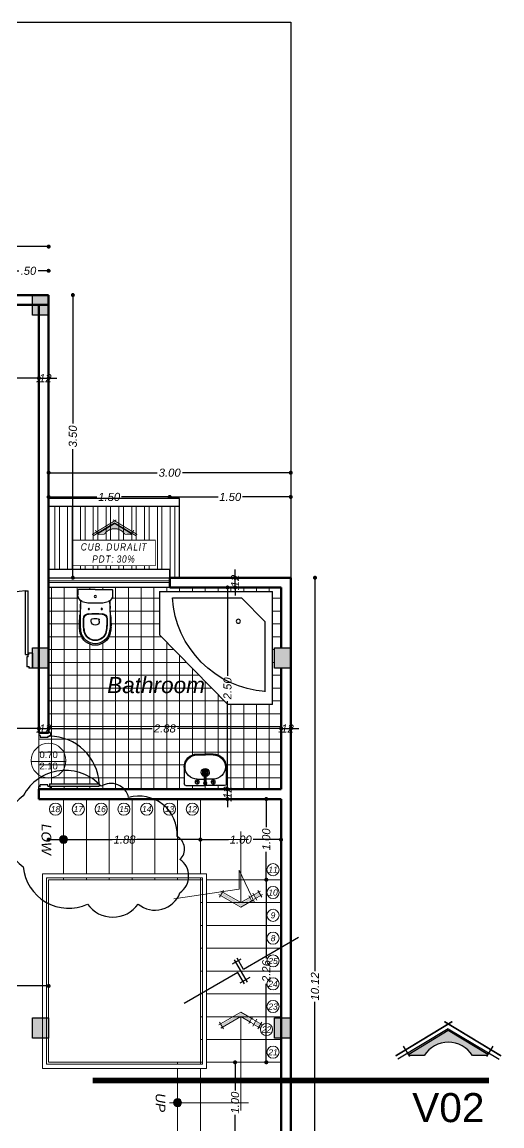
# Model space of a CAD drawing. Header units: metres. Extents: x 539 to 782, y 164 to 633.
# Drawn here: x 689.53 to 695.48, y 229.67 to 243.34 of the extents above; entities that cross this region are included whole.
import ezdxf
from ezdxf.enums import TextEntityAlignment as Align

# ---------------------------------------------------------------- set-up
doc = ezdxf.new("R2010")
doc.units = ezdxf.units.M
doc.header["$PDMODE"] = 35
doc.linetypes.add('ACAD_ISO05W100', pattern=[33, 24, -3, 0, -3, 0, -3])
for name, color, linetype, lineweight in [('01', 1, 'Continuous', 9), ('02', 2, 'Continuous', 20), ('03', 3, 'Continuous', 30), ('Baranda', 54, 'Continuous', 15), ('cota', 1, 'Continuous', 15), ('CUBIERTA', 214, 'Continuous', 20), ('gradas', 74, 'Continuous', 15), ('MURO', 4, 'Continuous', 60), ('Textura de Pisos', 252, 'Continuous', 13), ('ventanas', 2, 'Continuous', 25), ('vidrio', 131, 'Continuous', 15)]:
    doc.layers.add(name, color=color, linetype=linetype, lineweight=lineweight)
for name, color, linetype in [('AREAS', 2, 'Continuous'), ('Artefactos', 30, 'Continuous'), ('COLUMNAS', 6, 'Continuous'), ('lincorte', 116, 'Continuous'), ('PUERTAS', 16, 'Continuous'), ('TEXTO', 134, 'Continuous')]:
    doc.layers.add(name, color=color, linetype=linetype)
doc.styles.add('ARIAL', font='ariali.ttf')
doc.styles.add('ARIAL_REGULAR', font='arial.ttf')
doc.styles.add('STYLE1', font='ariali.ttf')
doc.styles.add('texto', font='arial.ttf')
doc.dimstyles.new('C_50', dxfattribs={"dimscale": 0.5, "dimtxt": 0.2, "dimasz": 0.1, "dimexe": 0.1, "dimexo": 0.1, "dimgap": 0.05, "dimtad": 0, "dimzin": 4, "dimdsep": 46, "dimtxsty": 'ARIAL', "dimblk": 'DOT', "dimcen": 0.09, "dimse1": 1, "dimse2": 1, "dimclrd": 1, "dimclre": 1, "dimclrt": 2, "dimadec": 0, "dimazin": 0, "dimtfac": 1, "dimtix": 1, "dimtmove": 2, "dimatfit": 3, "dimfxl": 1, "dimtolj": 1, "dimtzin": 0, "dimarcsym": 0})

# ---------------------------------------------------------------- blocks, each defined once
blk = doc.blocks.new('Hidromasaje Triangular')
for p, q in [((701.479, 359.576), (701.479, 359.022)), ((701.479, 359.576), (702.879, 359.576)), ((701.638, 359.485), (702.501, 359.485)), ((702.501, 359.485), (702.798, 359.191)), ((702.879, 358.176), (702.879, 359.576)), ((702.798, 358.335), (702.798, 359.191)), ((701.479, 359.022), (702.34, 358.176)), ((702.879, 358.176), (702.34, 358.176))]:
    blk.add_line(p, q)
blk.add_circle((702.51, 359.151), 0.0255)
blk.add_arc((702.879, 359.576), 1.244, 184.1962, 266.285)
blk = doc.blocks.new('INO')
for p, q in [((-0.05, 0.391), (-0.05, 0.376)), ((0.05, 0.391), (0.05, 0.376)), ((-0.215, 0.006), (-0.215, 0.067)), ((-0.215, 0.003), (-0.215, 0.064)), ((0, 0), (-0.209, 0)), ((0, 0), (0.209, 0)), ((0.215, 0.006), (0.215, 0.067)), ((0.215, 0.003), (0.215, 0.064))]:
    blk.add_line(p, q)
for centre, radius in [((-0.08, 0.24), 0.008), ((0.08, 0.24), 0.008), ((0, 0.086), 0.0135)]:
    blk.add_circle(centre, radius)
for centre, radius, start, end in [((0, 0.499), 0.19, 90, 168.1162), ((0, 0.499), 0.19, 11.8838, 90), ((0, 0.492), 0.178, 90, 167.7106), ((0, 0.492), 0.14, 90, 167.7106), ((0, 0.492), 0.135, 90, 167.7106), ((0, 0.492), 0.178, 12.2894, 90), ((0, 0.492), 0.14, 12.2894, 90), ((0, 0.492), 0.135, 12.2894, 90), ((1.005, 0.427), 1.2, 177.9759, 185.3183), ((0.205, 0.455), 0.4, 168.1162, 177.9759), ((1.115, 0.398), 1.3, 177.8769, 180.8943), ((0.266, 0.434), 0.45, 167.7106, 178.4657), ((1.115, 0.398), 1.262, 177.8769, 180.8943), ((0.266, 0.434), 0.412, 167.7106, 178.4657), ((1.115, 0.398), 1.257, 177.8769, 180.8943), ((0.266, 0.434), 0.407, 167.7106, 178.4657), ((0, 0.391), 0.05, 360, 180), ((-0.266, 0.434), 0.407, 1.5343, 12.2894), ((-0.266, 0.434), 0.412, 1.5343, 12.2894), ((-1.115, 0.398), 1.257, 359.1057, 2.1231), ((-1.115, 0.398), 1.262, 359.1057, 2.1231), ((-0.266, 0.434), 0.45, 1.5343, 12.2894), ((-1.115, 0.398), 1.3, 359.1057, 2.1231), ((-0.205, 0.455), 0.4, 2.0241, 11.8838), ((-1.005, 0.427), 1.2, 354.6817, 2.0241), ((-4.675, -0.051), 4.5, 3.6445, 4.6693), ((5.314, 0.475), 5.5, 181.0116, 182.6085), ((5.314, 0.475), 5.462, 181.0116, 181.1837), ((-0.082, 0.363), 0.065, 181.1837, 266.7423), ((5.314, 0.475), 5.457, 181.0116, 181.1837), ((-0.082, 0.363), 0.06, 181.1837, 266.7423), ((0, 1.796), 1.495, 266.7423, 273.2577), ((0, 1.796), 1.5, 266.7423, 273.2577), ((-0.035, 0.376), 0.015, 180, 262.9459), ((0, 0.659), 0.3, 262.9459, 277.0541), ((0.035, 0.376), 0.015, 277.0541, 0), ((0.082, 0.363), 0.06, 273.2577, 358.8163), ((0.082, 0.363), 0.065, 273.2577, 358.8163), ((-5.314, 0.475), 5.457, 358.8163, 358.9884), ((-5.314, 0.475), 5.462, 358.8163, 358.9884), ((-5.314, 0.475), 5.5, 357.3915, 358.9884), ((4.675, -0.051), 4.5, 175.3307, 176.3555), ((-0.125, 0.067), 0.09, 114.0152, 180), ((14.791, 1.093), 15, 183.2761, 183.6431), ((14.807, 0.849), 15, 182.3853, 182.7047), ((-0.08, -0.033), 0.2, 93.5384, 114.0151), ((0, -1.331), 1.5, 90, 93.5384), ((0, -1.331), 1.5, 86.4616, 90), ((0.08, -0.033), 0.2, 65.9849, 86.4616), ((0.125, 0.067), 0.09, 360, 65.9848), ((-14.807, 0.849), 15, 357.2953, 357.6147), ((-14.791, 1.093), 15, 356.3569, 356.7239), ((-0.209, 0.006), 0.006, 180, 270), ((0.209, 0.006), 0.006, 270, 0)]:
    blk.add_arc(centre, radius, start, end)
blk = doc.blocks.new('LAVAMANO SIMPLE')
for p, q in [((-0.021, 0.346), (-0.17, 0.198)), ((0.198, 0.339), (0.273, 0.265)), ((0.205, 0.346), (0.28, 0.272)), ((0.346, 0.205), (0.272, 0.28)), ((-0.17, 0.17), (0, 0)), ((0.339, 0.198), (0.265, 0.273)), ((-0.039, 0.102), (-0.06, 0.123)), ((-0.018, 0.123), (-0.06, 0.081)), ((-0.018, 0.123), (-0.06, 0.081)), ((-0.039, 0.102), (-0.06, 0.123)), ((-0.039, 0.102), (-0.018, 0.081)), ((-0.039, 0.102), (-0.018, 0.081)), ((-0.014, 0.127), (0.049, 0.064)), ((0.011, 0.019), (-0.001, 0.019)), ((0.17, -0.17), (0, 0)), ((0.013, 0.025), (0.005, 0.034)), ((0.013, 0.013), (0.005, 0.005)), ((0.013, 0.025), (0.011, 0.019)), ((0.011, 0.019), (0.013, 0.013)), ((0.019, 0.028), (0.013, 0.025)), ((0.013, 0.013), (0.019, 0.011)), ((0.019, 0.04), (0.019, 0.028)), ((0.025, 0.025), (0.019, 0.028)), ((0.019, 0.011), (0.025, 0.013)), ((0.019, 0.011), (0.019, -0.001)), ((0.024, 0.038), (0.066, 0.081)), ((0.025, 0.025), (0.073, 0.073)), ((0.028, 0.019), (0.025, 0.025)), ((0.025, 0.013), (0.028, 0.019)), ((0.025, 0.013), (0.034, 0.005)), ((0.04, 0.019), (0.028, 0.019)), ((0.038, 0.024), (0.081, 0.066)), ((0.127, -0.014), (0.064, 0.049)), ((0.073, 0.073), (0.073, 0.083)), ((0.073, 0.073), (0.083, 0.073)), ((0.123, -0.018), (0.081, -0.06)), ((0.102, -0.039), (0.081, -0.018)), ((0.102, -0.039), (0.123, -0.06)), ((0.346, -0.021), (0.198, -0.17))]:
    blk.add_line(p, q)
blk.add_lwpolyline([(0.019, -0.001), (0.005, 0.005), (-0.001, 0.019), (0.005, 0.034), (0.019, 0.04), (0.034, 0.034), (0.04, 0.019), (0.034, 0.005)], close=True)
for centre, radius in [((0.114, 0.114), 0.035), ((0.095, 0.132), 0.005), ((0.114, 0.14), 0.005), ((0.132, 0.132), 0.005), ((-0.039, 0.102), 0.025), ((-0.039, 0.102), 0.025), ((0.019, 0.019), 0.00277), ((0.088, 0.114), 0.005), ((0.095, 0.095), 0.005), ((0.105, 0.114), 0.005), ((0.114, 0.123), 0.005), ((0.114, 0.105), 0.005), ((0.114, 0.088), 0.005), ((0.123, 0.114), 0.005), ((0.132, 0.095), 0.005), ((0.14, 0.114), 0.005), ((0.102, -0.039), 0.025)]:
    blk.add_circle(centre, radius)
for centre, radius, start, end in [((0.092, 0.233), 0.15, 45, 225), ((0.092, 0.233), 0.16, 45, 135), ((-0.156, 0.184), 0.02, 135, 225), ((0.114, 0.114), 0.05, 232.6168, 217.3832), ((0.233, 0.092), 0.15, 225, 45), ((0.233, 0.092), 0.16, 315, 45), ((0.073, 0.073), 0.01, 314.9997, 135.0006), ((0.184, -0.156), 0.02, 225, 315)]:
    blk.add_arc(centre, radius, start, end)
blk = doc.blocks.new('p 4')
for p, q in [((-0.078, 0.852), (-0.048, 0.852)), ((-0.078, 0.149), (-0.078, 0.852)), ((-0.048, 0.149), (-0.048, 0.852)), ((-0.8, 0.164), (-0.761, 0.164)), ((-0.8, 0.164), (-0.8, 0)), ((-0.765, 0.152), (-0.761, 0.152)), ((-0.765, 0.149), (-0.765, 0.152)), ((-0.765, 0.149), (-0.752, 0.149)), ((-0.761, 0.152), (-0.761, 0.164)), ((-0.752, 0.125), (-0.752, 0.149)), ((-0.752, 0.125), (-0.736, 0.125)), ((-0.736, 0.125), (-0.736, 0.016)), ((-0.078, 0.149), (-0.048, 0.149)), ((-0.048, 0.125), (-0.064, 0.125)), ((-0.064, 0.125), (-0.064, 0.016)), ((-0.035, 0.149), (-0.048, 0.149)), ((-0.048, 0.125), (-0.048, 0.149)), ((-0.039, 0.152), (-0.039, 0.164)), ((0, 0.164), (-0.039, 0.164)), ((-0.035, 0.152), (-0.039, 0.152)), ((-0.035, 0.149), (-0.035, 0.152)), ((0, 0.164), (0, 0)), ((-0.765, 0.016), (-0.765, 0.012)), ((-0.765, 0.016), (-0.736, 0.016)), ((-0.765, 0.012), (-0.761, 0.012)), ((-0.761, 0.012), (-0.761, 0)), ((-0.035, 0.016), (-0.064, 0.016)), ((-0.039, 0.012), (-0.039, 0)), ((-0.035, 0.012), (-0.039, 0.012)), ((0, 0), (-0.039, 0)), ((-0.035, 0.016), (-0.035, 0.012)), ((-0.8, 0), (-0.761, 0))]:
    blk.add_line(p, q)
blk.add_arc((-0.047, 0.148), 0.705, 92.5192, 179.9609)
blk = doc.blocks.new('_Dot')
at = {"color": 0, "linetype": 'ByBlock', "lineweight": -2}
blk.add_line((-0.5, 0), (-1, 0), dxfattribs=at)
at = {"color": 0, "linetype": 'ByBlock', "const_width": 0.5}
blk.add_lwpolyline([(-0.25, 0, 1), (0.25, 0, 1)], format="xyb", close=True, dxfattribs=at)
blk = doc.blocks.new('*D267')
at = {"layer": 'cota', "color": 1, "lineweight": -2, "transparency": 16777216}
for p, q in [((685.411, 238.932), (687.393, 238.932)), ((689.691, 238.932), (687.71, 238.932))]:
    blk.add_line(p, q, dxfattribs=at)
at = {"layer": 'Defpoints', "color": 0, "transparency": 16777216}
for p in [(685.361, 238.932), (689.741, 238.932), (689.741, 238.932)]:
    blk.add_point(p, dxfattribs=at)
at = {"layer": 'cota', "color": 1, "lineweight": -2, "transparency": 16777216, "xscale": 0.05, "yscale": 0.05, "zscale": 0.05, "rotation": 180}
blk.add_blockref('_Dot', (685.361, 238.932), dxfattribs=at)
at = {"layer": 'cota', "color": 1, "lineweight": -2, "transparency": 16777216, "xscale": 0.05, "yscale": 0.05, "zscale": 0.05}
blk.add_blockref('_Dot', (689.741, 238.932), dxfattribs=at)
at = {"layer": 'cota', "color": 2, "transparency": 16777216, "insert": (687.551, 238.932), "char_height": 0.1, "attachment_point": 5, "style": 'ARIAL'}
blk.add_mtext('\\A1;4.38', dxfattribs=at)
blk = doc.blocks.new('*D268')
at = {"layer": 'cota', "color": 1, "lineweight": -2, "transparency": 16777216}
for p, q in [((689.691, 238.932), (689.641, 238.932)), ((689.741, 238.932), (689.861, 238.932)), ((689.911, 238.932), (689.961, 238.932))]:
    blk.add_line(p, q, dxfattribs=at)
at = {"layer": 'Defpoints', "color": 0, "transparency": 16777216}
for p in [(689.741, 238.932), (689.861, 238.932), (689.861, 238.932)]:
    blk.add_point(p, dxfattribs=at)
at = {"layer": 'cota', "color": 1, "lineweight": -2, "transparency": 16777216, "xscale": 0.05, "yscale": 0.05, "zscale": 0.05}
blk.add_blockref('_Dot', (689.741, 238.932), dxfattribs=at)
at = {"layer": 'cota', "color": 1, "lineweight": -2, "transparency": 16777216, "xscale": 0.05, "yscale": 0.05, "zscale": 0.05, "rotation": 180}
blk.add_blockref('_Dot', (689.861, 238.932), dxfattribs=at)
at = {"layer": 'cota', "color": 2, "transparency": 16777216, "insert": (689.801, 238.932), "char_height": 0.1, "attachment_point": 5, "style": 'ARIAL'}
blk.add_mtext('\\A1;.12', dxfattribs=at)
blk = doc.blocks.new('*D273')
at = {"layer": 'cota', "color": 1, "lineweight": -2, "transparency": 16777216}
for p, q in [((688.411, 234.594), (688.9, 234.594)), ((689.691, 234.594), (689.203, 234.594))]:
    blk.add_line(p, q, dxfattribs=at)
at = {"layer": 'Defpoints', "color": 0, "transparency": 16777216}
for p in [(688.361, 234.594), (689.741, 234.594), (689.741, 234.594)]:
    blk.add_point(p, dxfattribs=at)
at = {"layer": 'cota', "color": 1, "lineweight": -2, "transparency": 16777216, "xscale": 0.05, "yscale": 0.05, "zscale": 0.05, "rotation": 180}
blk.add_blockref('_Dot', (688.361, 234.594), dxfattribs=at)
at = {"layer": 'cota', "color": 1, "lineweight": -2, "transparency": 16777216, "xscale": 0.05, "yscale": 0.05, "zscale": 0.05}
blk.add_blockref('_Dot', (689.741, 234.594), dxfattribs=at)
at = {"layer": 'cota', "color": 2, "transparency": 16777216, "insert": (689.051, 234.594), "char_height": 0.1, "attachment_point": 5, "style": 'ARIAL'}
blk.add_mtext('\\A1;1.38', dxfattribs=at)
blk = doc.blocks.new('*D274')
at = {"layer": 'cota', "color": 1, "lineweight": -2, "transparency": 16777216}
for p, q in [((689.691, 234.594), (689.641, 234.594)), ((689.741, 234.594), (689.861, 234.594)), ((689.911, 234.594), (689.961, 234.594))]:
    blk.add_line(p, q, dxfattribs=at)
at = {"layer": 'Defpoints', "color": 0, "transparency": 16777216}
for p in [(689.741, 234.594), (689.861, 234.594), (689.861, 234.594)]:
    blk.add_point(p, dxfattribs=at)
at = {"layer": 'cota', "color": 1, "lineweight": -2, "transparency": 16777216, "xscale": 0.05, "yscale": 0.05, "zscale": 0.05}
blk.add_blockref('_Dot', (689.741, 234.594), dxfattribs=at)
at = {"layer": 'cota', "color": 1, "lineweight": -2, "transparency": 16777216, "xscale": 0.05, "yscale": 0.05, "zscale": 0.05, "rotation": 180}
blk.add_blockref('_Dot', (689.861, 234.594), dxfattribs=at)
at = {"layer": 'cota', "color": 2, "transparency": 16777216, "insert": (689.801, 234.594), "char_height": 0.1, "attachment_point": 5, "style": 'ARIAL'}
blk.add_mtext('\\A1;.12', dxfattribs=at)
blk = doc.blocks.new('*D275')
at = {"layer": 'cota', "color": 1, "lineweight": -2, "transparency": 16777216}
for p, q in [((689.911, 234.594), (691.144, 234.594)), ((692.691, 234.594), (691.459, 234.594))]:
    blk.add_line(p, q, dxfattribs=at)
at = {"layer": 'Defpoints', "color": 0, "transparency": 16777216}
for p in [(689.861, 234.594), (692.741, 234.594), (692.741, 234.594)]:
    blk.add_point(p, dxfattribs=at)
at = {"layer": 'cota', "color": 1, "lineweight": -2, "transparency": 16777216, "xscale": 0.05, "yscale": 0.05, "zscale": 0.05, "rotation": 180}
blk.add_blockref('_Dot', (689.861, 234.594), dxfattribs=at)
at = {"layer": 'cota', "color": 1, "lineweight": -2, "transparency": 16777216, "xscale": 0.05, "yscale": 0.05, "zscale": 0.05}
blk.add_blockref('_Dot', (692.741, 234.594), dxfattribs=at)
at = {"layer": 'cota', "color": 2, "transparency": 16777216, "insert": (691.301, 234.594), "char_height": 0.1, "attachment_point": 5, "style": 'ARIAL'}
blk.add_mtext('\\A1;2.88', dxfattribs=at)
blk = doc.blocks.new('*D276')
at = {"layer": 'cota', "color": 1, "lineweight": -2, "transparency": 16777216}
for p, q in [((692.691, 234.594), (692.641, 234.594)), ((692.741, 234.594), (692.861, 234.594)), ((692.911, 234.594), (692.961, 234.594))]:
    blk.add_line(p, q, dxfattribs=at)
at = {"layer": 'Defpoints', "color": 0, "transparency": 16777216}
for p in [(692.861, 235.157), (692.741, 234.594), (692.861, 234.594)]:
    blk.add_point(p, dxfattribs=at)
at = {"layer": 'cota', "color": 1, "lineweight": -2, "transparency": 16777216, "xscale": 0.05, "yscale": 0.05, "zscale": 0.05}
blk.add_blockref('_Dot', (692.741, 234.594), dxfattribs=at)
at = {"layer": 'cota', "color": 1, "lineweight": -2, "transparency": 16777216, "xscale": 0.05, "yscale": 0.05, "zscale": 0.05, "rotation": 180}
blk.add_blockref('_Dot', (692.861, 234.594), dxfattribs=at)
at = {"layer": 'cota', "color": 2, "transparency": 16777216, "insert": (692.801, 234.594), "char_height": 0.1, "attachment_point": 5, "style": 'ARIAL'}
blk.add_mtext('\\A1;.12', dxfattribs=at)
blk = doc.blocks.new('*D280')
at = {"layer": 'cota', "color": 1, "lineweight": -2, "transparency": 16777216}
for p, q in [((688.411, 231.406), (688.96, 231.406)), ((689.811, 231.406), (689.263, 231.406))]:
    blk.add_line(p, q, dxfattribs=at)
at = {"layer": 'Defpoints', "color": 0, "transparency": 16777216}
for p in [(688.361, 231.428), (689.861, 231.406), (689.861, 231.406)]:
    blk.add_point(p, dxfattribs=at)
at = {"layer": 'cota', "color": 1, "lineweight": -2, "transparency": 16777216, "xscale": 0.05, "yscale": 0.05, "zscale": 0.05, "rotation": 180}
blk.add_blockref('_Dot', (688.361, 231.406), dxfattribs=at)
at = {"layer": 'cota', "color": 1, "lineweight": -2, "transparency": 16777216, "xscale": 0.05, "yscale": 0.05, "zscale": 0.05}
blk.add_blockref('_Dot', (689.861, 231.406), dxfattribs=at)
at = {"layer": 'cota', "color": 2, "transparency": 16777216, "insert": (689.111, 231.406), "char_height": 0.1, "attachment_point": 5, "style": 'ARIAL'}
blk.add_mtext('\\A1;1.50', dxfattribs=at)
blk = doc.blocks.new('*D281')
at = {"layer": 'cota', "color": 1, "lineweight": -2, "transparency": 16777216}
for p, q in [((689.911, 233.218), (690.65, 233.218)), ((691.691, 233.218), (690.953, 233.218))]:
    blk.add_line(p, q, dxfattribs=at)
at = {"layer": 'Defpoints', "color": 0, "transparency": 16777216}
for p in [(691.741, 233.218), (691.741, 233.218), (689.861, 231.406)]:
    blk.add_point(p, dxfattribs=at)
at = {"layer": 'cota', "color": 1, "lineweight": -2, "transparency": 16777216, "xscale": 0.05, "yscale": 0.05, "zscale": 0.05, "rotation": 180}
blk.add_blockref('_Dot', (689.861, 233.218), dxfattribs=at)
at = {"layer": 'cota', "color": 1, "lineweight": -2, "transparency": 16777216, "xscale": 0.05, "yscale": 0.05, "zscale": 0.05}
blk.add_blockref('_Dot', (691.741, 233.218), dxfattribs=at)
at = {"layer": 'cota', "color": 2, "transparency": 16777216, "insert": (690.801, 233.218), "char_height": 0.1, "attachment_point": 5, "style": 'ARIAL'}
blk.add_mtext('\\A1;1.88', dxfattribs=at)
blk = doc.blocks.new('*D282')
at = {"layer": 'cota', "color": 1, "lineweight": -2, "transparency": 16777216}
for p, q in [((691.791, 233.218), (692.09, 233.218)), ((692.691, 233.218), (692.393, 233.218))]:
    blk.add_line(p, q, dxfattribs=at)
at = {"layer": 'Defpoints', "color": 0, "transparency": 16777216}
for p in [(691.741, 233.218), (692.741, 233.218), (692.741, 231.416)]:
    blk.add_point(p, dxfattribs=at)
at = {"layer": 'cota', "color": 1, "lineweight": -2, "transparency": 16777216, "xscale": 0.05, "yscale": 0.05, "zscale": 0.05, "rotation": 180}
blk.add_blockref('_Dot', (691.741, 233.218), dxfattribs=at)
at = {"layer": 'cota', "color": 1, "lineweight": -2, "transparency": 16777216, "xscale": 0.05, "yscale": 0.05, "zscale": 0.05}
blk.add_blockref('_Dot', (692.741, 233.218), dxfattribs=at)
at = {"layer": 'cota', "color": 2, "transparency": 16777216, "insert": (692.241, 233.218), "char_height": 0.1, "attachment_point": 5, "style": 'ARIAL'}
blk.add_mtext('\\A1;1.00', dxfattribs=at)
blk = doc.blocks.new('*D296')
at = {"layer": 'cota', "color": 1, "lineweight": -2, "transparency": 16777216}
for p, q in [((692.171, 230.411), (692.171, 230.112)), ((692.171, 229.511), (692.171, 229.809))]:
    blk.add_line(p, q, dxfattribs=at)
at = {"layer": 'Defpoints', "color": 0, "transparency": 16777216}
for p in [(692.171, 230.461), (692.558, 230.461), (692.171, 229.461)]:
    blk.add_point(p, dxfattribs=at)
at = {"layer": 'cota', "color": 1, "lineweight": -2, "transparency": 16777216, "xscale": 0.05, "yscale": 0.05, "zscale": 0.05}
for p, rotation in [((692.171, 230.461), 90), ((692.171, 229.461), 270)]:
    blk.add_blockref('_Dot', p, dxfattribs=dict(at, rotation=rotation))
at = {"layer": 'cota', "color": 2, "transparency": 16777216, "insert": (692.171, 229.961), "char_height": 0.1, "attachment_point": 5, "rotation": 90, "style": 'ARIAL'}
blk.add_mtext('\\A1;1.00', dxfattribs=at)
blk = doc.blocks.new('*D297')
at = {"layer": 'cota', "color": 1, "lineweight": -2, "transparency": 16777216}
for p, q in [((692.558, 232.671), (692.558, 231.748)), ((692.558, 230.511), (692.558, 231.433))]:
    blk.add_line(p, q, dxfattribs=at)
at = {"layer": 'Defpoints', "color": 0, "transparency": 16777216}
for p in [(692.558, 232.721), (692.558, 232.721), (692.558, 230.461)]:
    blk.add_point(p, dxfattribs=at)
at = {"layer": 'cota', "color": 1, "lineweight": -2, "transparency": 16777216, "xscale": 0.05, "yscale": 0.05, "zscale": 0.05}
for p, rotation in [((692.558, 232.721), 90), ((692.558, 230.461), 270)]:
    blk.add_blockref('_Dot', p, dxfattribs=dict(at, rotation=rotation))
at = {"layer": 'cota', "color": 2, "transparency": 16777216, "insert": (692.558, 231.591), "char_height": 0.1, "attachment_point": 5, "rotation": 90, "style": 'ARIAL'}
blk.add_mtext('\\A1;2.26', dxfattribs=at)
blk = doc.blocks.new('*D298')
at = {"layer": 'cota', "color": 1, "lineweight": -2, "transparency": 16777216}
for p, q in [((692.558, 233.671), (692.558, 233.372)), ((692.558, 232.771), (692.558, 233.069))]:
    blk.add_line(p, q, dxfattribs=at)
at = {"layer": 'Defpoints', "color": 0, "transparency": 16777216}
for p in [(692.077, 233.721), (692.558, 233.721), (692.558, 232.721)]:
    blk.add_point(p, dxfattribs=at)
at = {"layer": 'cota', "color": 1, "lineweight": -2, "transparency": 16777216, "xscale": 0.05, "yscale": 0.05, "zscale": 0.05}
for p, rotation in [((692.558, 233.721), 90), ((692.558, 232.721), 270)]:
    blk.add_blockref('_Dot', p, dxfattribs=dict(at, rotation=rotation))
at = {"layer": 'cota', "color": 2, "transparency": 16777216, "insert": (692.558, 233.221), "char_height": 0.1, "attachment_point": 5, "rotation": 90, "style": 'ARIAL'}
blk.add_mtext('\\A1;1.00', dxfattribs=at)
blk = doc.blocks.new('*D299')
at = {"layer": 'cota', "color": 1, "lineweight": -2, "transparency": 16777216}
for p, q in [((692.077, 233.891), (692.077, 233.941)), ((692.077, 233.721), (692.077, 233.841)), ((692.077, 233.671), (692.077, 233.621))]:
    blk.add_line(p, q, dxfattribs=at)
at = {"layer": 'Defpoints', "color": 0, "transparency": 16777216}
for p in [(692.077, 233.841), (692.077, 233.841), (692.077, 233.721)]:
    blk.add_point(p, dxfattribs=at)
at = {"layer": 'cota', "color": 1, "lineweight": -2, "transparency": 16777216, "xscale": 0.05, "yscale": 0.05, "zscale": 0.05}
for p, rotation in [((692.077, 233.841), 270), ((692.077, 233.721), 90)]:
    blk.add_blockref('_Dot', p, dxfattribs=dict(at, rotation=rotation))
at = {"layer": 'cota', "color": 2, "transparency": 16777216, "insert": (692.077, 233.781), "char_height": 0.1, "attachment_point": 5, "rotation": 90, "style": 'ARIAL'}
blk.add_mtext('\\A1;.12', dxfattribs=at)
blk = doc.blocks.new('*D300')
at = {"layer": 'cota', "color": 1, "lineweight": -2, "transparency": 16777216}
for p, q in [((692.077, 236.291), (692.077, 235.248)), ((692.077, 233.891), (692.077, 234.933))]:
    blk.add_line(p, q, dxfattribs=at)
at = {"layer": 'Defpoints', "color": 0, "transparency": 16777216}
for p in [(692.077, 236.341), (692.171, 236.341), (692.077, 233.841)]:
    blk.add_point(p, dxfattribs=at)
at = {"layer": 'cota', "color": 1, "lineweight": -2, "transparency": 16777216, "xscale": 0.05, "yscale": 0.05, "zscale": 0.05}
for p, rotation in [((692.077, 236.341), 90), ((692.077, 233.841), 270)]:
    blk.add_blockref('_Dot', p, dxfattribs=dict(at, rotation=rotation))
at = {"layer": 'cota', "color": 2, "transparency": 16777216, "insert": (692.077, 235.091), "char_height": 0.1, "attachment_point": 5, "rotation": 90, "style": 'ARIAL'}
blk.add_mtext('\\A1;2.50', dxfattribs=at)
blk = doc.blocks.new('*D301')
at = {"layer": 'cota', "color": 1, "lineweight": -2, "transparency": 16777216}
for p, q in [((692.171, 236.511), (692.171, 236.561)), ((692.171, 236.341), (692.171, 236.461)), ((692.171, 236.291), (692.171, 236.241))]:
    blk.add_line(p, q, dxfattribs=at)
at = {"layer": 'Defpoints', "color": 0, "transparency": 16777216}
for p in [(692.171, 236.461), (692.171, 236.461), (692.171, 236.341)]:
    blk.add_point(p, dxfattribs=at)
at = {"layer": 'cota', "color": 1, "lineweight": -2, "transparency": 16777216, "xscale": 0.05, "yscale": 0.05, "zscale": 0.05}
for p, rotation in [((692.171, 236.461), 270), ((692.171, 236.341), 90)]:
    blk.add_blockref('_Dot', p, dxfattribs=dict(at, rotation=rotation))
at = {"layer": 'cota', "color": 2, "transparency": 16777216, "insert": (692.171, 236.401), "char_height": 0.1, "attachment_point": 5, "rotation": 90, "style": 'ARIAL'}
blk.add_mtext('\\A1;.12', dxfattribs=at)
blk = doc.blocks.new('A$C011400A7')
for p, q in [((0, 0.161), (0, -0.161)), ((0.04, 0), (0.04, 0.161)), ((-0.04, 0), (-0.807, 0)), ((-0.045, 0.129), (0.079, 0.129)), ((-0.04, -0.161), (-0.04, 0)), ((0.828, 0), (0.04, 0)), ((-0.078, -0.123), (0.062, -0.123))]:
    blk.add_line(p, q)
blk = doc.blocks.new('SFD')
at = {"ltscale": 0.0025}
h = blk.add_hatch(color=256, dxfattribs=at)
h.paths.add_polyline_path([(1221.379, -310.196), (1221.401, -310.206), (1221.454, -310.095), (1221.709, -310.076), (1221.707, -310.052), (1221.439, -310.072)])
h.paths.add_polyline_path([(1221.322, -310.315), (1221.344, -310.325), (1221.365, -310.282), (1221.343, -310.271)])
for p, q in [((1221.431, -310.061), (1221.353, -310.223)), ((1221.462, -310.106), (1221.396, -310.243)), ((1221.431, -310.061), (1221.742, -310.037)), ((1221.462, -310.106), (1221.746, -310.085)), ((1221.717, -310.015), (1221.724, -310.11)), ((1221.348, -310.234), (1221.296, -310.342)), ((1221.316, -310.245), (1221.402, -310.287)), ((1221.342, -310.191), (1221.428, -310.232)), ((1221.285, -310.31), (1221.371, -310.351)), ((1221.391, -310.255), (1221.339, -310.363))]:
    blk.add_line(p, q, dxfattribs=at)
blk = doc.blocks.new('*D769')
at = {"layer": 'cota', "color": 1, "lineweight": -2, "transparency": 16777216}
for p, q in [((689.411, 240.261), (689.493, 240.261)), ((689.811, 240.261), (689.73, 240.261))]:
    blk.add_line(p, q, dxfattribs=at)
at = {"layer": 'Defpoints', "color": 0, "transparency": 16777216}
for p in [(689.861, 240.261), (689.361, 239.961), (689.861, 239.961)]:
    blk.add_point(p, dxfattribs=at)
at = {"layer": 'cota', "color": 1, "lineweight": -2, "transparency": 16777216, "xscale": 0.05, "yscale": 0.05, "zscale": 0.05, "rotation": 180}
blk.add_blockref('_Dot', (689.361, 240.261), dxfattribs=at)
at = {"layer": 'cota', "color": 1, "lineweight": -2, "transparency": 16777216, "xscale": 0.05, "yscale": 0.05, "zscale": 0.05}
blk.add_blockref('_Dot', (689.861, 240.261), dxfattribs=at)
at = {"layer": 'cota', "color": 2, "transparency": 16777216, "insert": (689.611, 240.261), "char_height": 0.1, "attachment_point": 5, "style": 'ARIAL'}
blk.add_mtext('\\A1;.50', dxfattribs=at)
blk = doc.blocks.new('*D770')
at = {"layer": 'cota', "color": 1, "lineweight": -2, "transparency": 16777216}
for p, q in [((685.291, 240.561), (687.393, 240.561)), ((689.811, 240.561), (687.71, 240.561))]:
    blk.add_line(p, q, dxfattribs=at)
at = {"layer": 'Defpoints', "color": 0, "transparency": 16777216}
for p in [(685.241, 240.561), (685.241, 239.961), (689.861, 239.961)]:
    blk.add_point(p, dxfattribs=at)
at = {"layer": 'cota', "color": 1, "lineweight": -2, "transparency": 16777216, "xscale": 0.05, "yscale": 0.05, "zscale": 0.05, "rotation": 180}
blk.add_blockref('_Dot', (685.241, 240.561), dxfattribs=at)
at = {"layer": 'cota', "color": 1, "lineweight": -2, "transparency": 16777216, "xscale": 0.05, "yscale": 0.05, "zscale": 0.05}
blk.add_blockref('_Dot', (689.861, 240.561), dxfattribs=at)
at = {"layer": 'cota', "color": 2, "transparency": 16777216, "insert": (687.551, 240.561), "char_height": 0.1, "attachment_point": 5, "style": 'ARIAL'}
blk.add_mtext('\\A1;4.62', dxfattribs=at)
blk = doc.blocks.new('*D771')
at = {"layer": 'cota', "color": 1, "lineweight": -2, "transparency": 16777216}
for p, q in [((691.411, 237.461), (691.96, 237.461)), ((692.811, 237.461), (692.263, 237.461))]:
    blk.add_line(p, q, dxfattribs=at)
at = {"layer": 'Defpoints', "color": 0, "transparency": 16777216}
for p in [(691.361, 237.461), (691.361, 236.461), (692.861, 236.461)]:
    blk.add_point(p, dxfattribs=at)
at = {"layer": 'cota', "color": 1, "lineweight": -2, "transparency": 16777216, "xscale": 0.05, "yscale": 0.05, "zscale": 0.05, "rotation": 180}
blk.add_blockref('_Dot', (691.361, 237.461), dxfattribs=at)
at = {"layer": 'cota', "color": 1, "lineweight": -2, "transparency": 16777216, "xscale": 0.05, "yscale": 0.05, "zscale": 0.05}
blk.add_blockref('_Dot', (692.861, 237.461), dxfattribs=at)
at = {"layer": 'cota', "color": 2, "transparency": 16777216, "insert": (692.111, 237.461), "char_height": 0.1, "attachment_point": 5, "style": 'ARIAL'}
blk.add_mtext('\\A1;1.50', dxfattribs=at)
blk = doc.blocks.new('*D772')
at = {"layer": 'cota', "color": 1, "lineweight": -2, "transparency": 16777216}
for p, q in [((689.911, 237.461), (690.46, 237.461)), ((691.311, 237.461), (690.763, 237.461))]:
    blk.add_line(p, q, dxfattribs=at)
at = {"layer": 'Defpoints', "color": 0, "transparency": 16777216}
for p in [(689.861, 237.461), (689.861, 236.461), (691.361, 236.461)]:
    blk.add_point(p, dxfattribs=at)
at = {"layer": 'cota', "color": 1, "lineweight": -2, "transparency": 16777216, "xscale": 0.05, "yscale": 0.05, "zscale": 0.05, "rotation": 180}
blk.add_blockref('_Dot', (689.861, 237.461), dxfattribs=at)
at = {"layer": 'cota', "color": 1, "lineweight": -2, "transparency": 16777216, "xscale": 0.05, "yscale": 0.05, "zscale": 0.05}
blk.add_blockref('_Dot', (691.361, 237.461), dxfattribs=at)
at = {"layer": 'cota', "color": 2, "transparency": 16777216, "insert": (690.611, 237.461), "char_height": 0.1, "attachment_point": 5, "style": 'ARIAL'}
blk.add_mtext('\\A1;1.50', dxfattribs=at)
blk = doc.blocks.new('*D773')
at = {"layer": 'cota', "color": 1, "lineweight": -2, "transparency": 16777216}
for p, q in [((689.911, 237.761), (691.204, 237.761)), ((692.811, 237.761), (691.519, 237.761))]:
    blk.add_line(p, q, dxfattribs=at)
at = {"layer": 'Defpoints', "color": 0, "transparency": 16777216}
for p in [(689.861, 237.761), (689.861, 236.461), (692.861, 236.461)]:
    blk.add_point(p, dxfattribs=at)
at = {"layer": 'cota', "color": 1, "lineweight": -2, "transparency": 16777216, "xscale": 0.05, "yscale": 0.05, "zscale": 0.05, "rotation": 180}
blk.add_blockref('_Dot', (689.861, 237.761), dxfattribs=at)
at = {"layer": 'cota', "color": 1, "lineweight": -2, "transparency": 16777216, "xscale": 0.05, "yscale": 0.05, "zscale": 0.05}
blk.add_blockref('_Dot', (692.861, 237.761), dxfattribs=at)
at = {"layer": 'cota', "color": 2, "transparency": 16777216, "insert": (691.361, 237.761), "char_height": 0.1, "attachment_point": 5, "style": 'ARIAL'}
blk.add_mtext('\\A1;3.00', dxfattribs=at)
blk = doc.blocks.new('*D774')
at = {"layer": 'cota', "color": 1, "lineweight": -2, "transparency": 16777216}
for p, q in [((690.161, 239.911), (690.161, 238.369)), ((690.161, 236.511), (690.161, 238.053))]:
    blk.add_line(p, q, dxfattribs=at)
at = {"layer": 'Defpoints', "color": 0, "transparency": 16777216}
for p in [(689.861, 239.961), (689.861, 236.461), (690.161, 236.461)]:
    blk.add_point(p, dxfattribs=at)
at = {"layer": 'cota', "color": 1, "lineweight": -2, "transparency": 16777216, "xscale": 0.05, "yscale": 0.05, "zscale": 0.05}
for p, rotation in [((690.161, 239.961), 90), ((690.161, 236.461), 270)]:
    blk.add_blockref('_Dot', p, dxfattribs=dict(at, rotation=rotation))
at = {"layer": 'cota', "color": 2, "transparency": 16777216, "insert": (690.161, 238.211), "char_height": 0.1, "attachment_point": 5, "rotation": 90, "style": 'ARIAL'}
blk.add_mtext('\\A1;3.50', dxfattribs=at)
blk = doc.blocks.new('*D775')
at = {"layer": 'cota', "color": 1, "lineweight": -2, "transparency": 16777216}
for p, q in [((693.161, 236.411), (693.161, 231.591)), ((693.161, 226.391), (693.161, 231.211))]:
    blk.add_line(p, q, dxfattribs=at)
at = {"layer": 'Defpoints', "color": 0, "transparency": 16777216}
for p in [(692.861, 236.461), (692.861, 226.341), (693.161, 226.341)]:
    blk.add_point(p, dxfattribs=at)
at = {"layer": 'cota', "color": 1, "lineweight": -2, "transparency": 16777216, "xscale": 0.05, "yscale": 0.05, "zscale": 0.05}
for p, rotation in [((693.161, 236.461), 90), ((693.161, 226.341), 270)]:
    blk.add_blockref('_Dot', p, dxfattribs=dict(at, rotation=rotation))
at = {"layer": 'cota', "color": 2, "transparency": 16777216, "insert": (693.161, 231.401), "char_height": 0.1, "attachment_point": 5, "rotation": 90, "style": 'ARIAL'}
blk.add_mtext('\\A1;10.12', dxfattribs=at)

msp = doc.modelspace()

# ---------------------------------------------------------------- hatches: boundary and pattern name
at = {"layer": '02'}
h = msp.add_hatch(color=256, dxfattribs=at)
h.dxf.hatch_style = 1
edge = h.paths.add_edge_path()
edge.add_arc((690.679, 236.917), 0.151, 90, 147.4531)
edge.add_line((690.551, 236.998), (690.474, 236.998))
edge.add_line((690.474, 236.998), (690.47, 237.005))
edge.add_line((690.47, 237.005), (690.679, 237.132))
edge.add_line((690.679, 237.132), (690.888, 237.005))
edge.add_line((690.888, 237.005), (690.884, 236.999))
edge.add_line((690.884, 236.999), (690.806, 236.998))
edge.add_arc((690.679, 236.917), 0.151, 32.5814, 90)
h = msp.add_hatch(color=256, dxfattribs=at)
h.dxf.hatch_style = 1
edge = h.paths.add_edge_path()
edge.add_arc((690.046, 233.221), 0.05, 0, 360)
h = msp.add_hatch(color=256, dxfattribs=at)
h.dxf.hatch_style = 1
edge = h.paths.add_edge_path()
edge.add_arc((691.459, 229.961), 0.05, 0, 360)
at = {"layer": 'COLUMNAS'}
h = msp.add_hatch(color=256, dxfattribs=at)
h.dxf.hatch_style = 1
h.paths.add_polyline_path([(689.661, 239.711), (689.661, 239.961), (689.861, 239.961), (689.861, 239.711)])
h = msp.add_hatch(color=256, dxfattribs=at)
h.dxf.hatch_style = 1
h.paths.add_polyline_path([(689.661, 235.341), (689.661, 235.591), (689.861, 235.591), (689.861, 235.341)])
h = msp.add_hatch(color=256, dxfattribs=at)
h.dxf.hatch_style = 1
h.paths.add_polyline_path([(692.661, 235.341), (692.661, 235.591), (692.861, 235.591), (692.861, 235.341)])
h = msp.add_hatch(color=256, dxfattribs=at)
h.dxf.hatch_style = 1
h.paths.add_polyline_path([(689.661, 230.761), (689.661, 231.011), (689.861, 231.011), (689.861, 230.761)])
h = msp.add_hatch(color=256, dxfattribs=at)
h.dxf.hatch_style = 1
h.paths.add_polyline_path([(692.661, 230.761), (692.661, 231.011), (692.861, 231.011), (692.861, 230.761)])
at = {"layer": 'CUBIERTA'}
h = msp.add_hatch(dxfattribs=at)
h.set_pattern_fill('STEEL,_O', color=256, scale=0.05, angle=45)
h.set_pattern_definition([(90, (1.65404, 0), (-0.15875, 3e-17), []), (90, (1.59792, 0.05613), (-0.15875, 3e-17), [])])
h.paths.add_polyline_path([(691.481, 236.461), (691.481, 237.341), (689.861, 237.341), (689.861, 236.561), (691.361, 236.561), (691.361, 236.461)])
h.paths.add_polyline_path([(690.16, 236.925), (691.183, 236.925), (691.183, 236.61), (690.16, 236.61)], flags=16)
at = {"layer": 'lincorte'}
h = msp.add_hatch(color=256, dxfattribs=at)
h.dxf.hatch_style = 1
edge = h.paths.add_edge_path()
edge.add_arc((694.813, 230.355), 0.354, 90, 147.4531)
edge.add_line((694.515, 230.545), (694.332, 230.545))
edge.add_line((694.332, 230.545), (694.323, 230.561))
edge.add_line((694.323, 230.561), (694.813, 230.857))
edge.add_line((694.813, 230.857), (695.304, 230.561))
edge.add_line((695.304, 230.561), (695.294, 230.545))
edge.add_line((695.294, 230.545), (695.112, 230.545))
edge.add_arc((694.813, 230.355), 0.354, 32.5814, 90)
at = {"layer": 'Textura de Pisos', "ltscale": 0.01}
h = msp.add_hatch(dxfattribs=at)
h.set_pattern_fill('NET,_O', color=256, scale=0.05)
h.set_pattern_definition([(0, (498.60241, 98.56998), (0, 0.15875), []), (90, (498.60241, 98.56998), (-0.15875, 1e-17), [])])
h.paths.add_polyline_path([(692.741, 235.341), (692.661, 235.341), (692.661, 235.591), (692.741, 235.591), (692.741, 236.341), (691.361, 236.341), (689.861, 236.341), (689.861, 235.341), (689.861, 234.541), (689.885, 234.541), (689.885, 234.507), (689.871, 234.507), (689.871, 234.498), (689.851, 234.498), (689.851, 234.485), (689.755, 234.485), (689.755, 234.507), (689.741, 234.507), (689.741, 233.875), (689.755, 233.875), (689.755, 233.897), (689.851, 233.897), (689.851, 233.883), (689.871, 233.883), (689.871, 233.909), (690.487, 233.909), (690.487, 233.883), (689.871, 233.883), (689.871, 233.875), (689.885, 233.875), (689.885, 233.841), (692.741, 233.841)])
h.paths.add_polyline_path([(691.236, 235.752), (691.236, 236.291), (692.636, 236.291), (692.636, 234.891), (692.081, 234.891)], flags=16)
h.paths.add_polyline_path([(691.7, 234.278), (691.806, 234.278), (691.9, 234.279, -0.414214), (692.061, 234.119), (692.061, 233.909, -0.414214), (692.041, 233.889), (691.801, 233.888), (691.561, 233.888, -0.414214), (691.541, 233.908), (691.541, 234.118, -0.414214)], flags=16)
h.paths.add_polyline_path([(690.439, 235.625, -0.354689), (690.253, 235.776, -0.043048), (690.244, 235.845, -0.032048), (690.249, 235.998, 0.004472), (690.255, 236.078, -0.001601), (690.26, 236.174, -0.238984), (690.224, 236.247), (690.224, 236.308, -0.414214), (690.23, 236.314), (690.439, 236.314), (690.648, 236.314, -0.414214), (690.654, 236.308), (690.654, 236.247, -0.238984), (690.617, 236.174, -0.001601), (690.623, 236.078, 0.004472), (690.628, 235.998, -0.032048), (690.633, 235.845, -0.043048), (690.624, 235.776, -0.354689)], flags=16)

# ---------------------------------------------------------------- linework, layer by layer
at = {"layer": '01', "ltscale": 0.02}
msp.add_line((690.076, 234.186), (689.647, 234.186), dxfattribs=at)
msp.add_circle((689.861, 234.196), 0.215, dxfattribs=at)
at = {"layer": '02'}
for p, q in [((690.679, 237.14), (690.411, 236.978)), ((690.679, 237.14), (690.947, 236.978)), ((690.475, 236.994), (690.442, 237.048)), ((690.883, 236.994), (690.916, 237.048)), ((692.241, 232.438), (692.241, 233.317)), ((692.338, 233.221), (689.946, 233.221)), ((692.241, 231.026), (692.241, 229.865)), ((692.338, 229.961), (691.359, 229.961))]:
    msp.add_line(p, q, dxfattribs=at)
at = {"layer": '02', "const_width": 0.012}
for points in [[(690.4, 236.996), (690.7, 237.178)], [(690.658, 237.178), (690.958, 236.996)]]:
    msp.add_lwpolyline(points, dxfattribs=at)
msp.add_lwpolyline([(690.679, 237.068, 0.256073), (690.551, 236.998), (690.474, 236.998), (690.47, 237.005), (690.679, 237.132), (690.888, 237.005), (690.884, 236.999), (690.806, 236.998, 0.255913)], format="xyb", close=True, dxfattribs=at)
at = {"layer": '02'}
for centre, radius in [((689.946, 233.596), 0.075), ((690.229, 233.596), 0.075), ((690.511, 233.596), 0.075), ((690.794, 233.596), 0.075), ((691.076, 233.596), 0.075), ((691.359, 233.596), 0.075), ((691.641, 233.596), 0.075), ((690.046, 233.221), 0.05), ((692.641, 232.846), 0.075), ((692.641, 232.563), 0.075), ((692.641, 232.281), 0.075), ((692.641, 231.998), 0.075), ((692.641, 231.716), 0.075), ((692.641, 231.433), 0.075), ((692.641, 231.151), 0.075), ((692.561, 230.868), 0.075), ((692.641, 230.586), 0.075), ((691.459, 229.961), 0.05)]:
    msp.add_circle(centre, radius, dxfattribs=at)
at = {"layer": '03'}
for p, q in [((680.861, 243.341), (692.861, 243.341)), ((692.861, 243.341), (692.861, 223.341)), ((691.481, 237.441), (689.861, 237.441)), ((691.481, 236.461), (691.481, 237.441)), ((691.481, 237.341), (689.861, 237.341))]:
    msp.add_line(p, q, dxfattribs=at)
at = {"layer": '03', "const_width": 0.012}
msp.add_lwpolyline([(690.16, 236.925), (691.183, 236.925), (691.183, 236.61), (690.16, 236.61)], close=True, dxfattribs=at)
at = {"layer": 'AREAS'}
msp.add_lwpolyline([(683.861, 239.961), (689.861, 239.961), (689.861, 236.461), (692.861, 236.461), (692.861, 226.341), (684.861, 226.341), (683.861, 227.341)], close=True, dxfattribs=at)
at = {"layer": 'Baranda'}
for p, q in [((689.786, 230.386), (689.786, 232.796)), ((689.786, 232.796), (691.816, 232.796)), ((691.816, 230.386), (691.816, 232.796)), ((689.836, 230.436), (689.836, 232.746)), ((689.836, 232.746), (691.766, 232.746)), ((691.766, 230.436), (691.766, 232.746)), ((689.836, 230.436), (691.766, 230.436)), ((689.786, 230.386), (691.816, 230.386))]:
    msp.add_line(p, q, dxfattribs=at)
at = {"layer": 'COLUMNAS'}
for points in [[(689.661, 239.711), (689.661, 239.961), (689.861, 239.961), (689.861, 239.711), (689.661, 239.711)], [(689.661, 235.341), (689.661, 235.591), (689.861, 235.591), (689.861, 235.341), (689.661, 235.341)], [(692.661, 235.341), (692.661, 235.591), (692.861, 235.591), (692.861, 235.341), (692.661, 235.341)], [(689.861, 231.011), (689.861, 230.761), (689.661, 230.761), (689.661, 231.011), (689.861, 231.011)], [(692.861, 231.011), (692.861, 230.761), (692.661, 230.761), (692.661, 231.011), (692.861, 231.011)]]:
    msp.add_lwpolyline(points, dxfattribs=at)
msp.add_lwpolyline([(689.547, 233.761, 0.520567), (689.547, 232.88, 0.520567), (690.342, 232.421, 0.520567), (690.97, 232.421, 0.520567), (691.488, 232.56, 0.520567), (691.488, 232.974, 0.520567), (691.452, 233.256, 0.520567), (690.852, 233.738, 0.520567), (690.511, 233.879, 0.520567)], format="xyb", close=True, dxfattribs=at)
at = {"layer": 'cota'}
for p, q in [((692.221, 232.604), (692.221, 232.841)), ((692.221, 232.841), (692.412, 232.438)), ((691.414, 232.486), (692.221, 232.604))]:
    msp.add_line(p, q, dxfattribs=at)
at = {"layer": 'gradas'}
for p, q in [((690.046, 232.796), (690.046, 233.721)), ((690.329, 232.796), (690.329, 233.721)), ((690.611, 232.796), (690.611, 233.721)), ((690.894, 232.796), (690.894, 233.721)), ((691.176, 232.796), (691.176, 233.721)), ((691.459, 232.796), (691.459, 233.721)), ((691.741, 233.721), (691.741, 232.796)), ((691.741, 232.796), (691.741, 233.721)), ((689.861, 232.721), (689.861, 230.461)), ((691.741, 232.721), (689.861, 232.721)), ((690.046, 232.721), (690.046, 232.746)), ((690.329, 232.721), (690.329, 232.746)), ((690.611, 232.721), (690.611, 232.746)), ((690.894, 232.721), (690.894, 232.746)), ((691.176, 232.721), (691.176, 232.746)), ((691.459, 232.721), (691.459, 232.746)), ((691.741, 232.721), (691.741, 232.746)), ((691.741, 232.746), (691.741, 232.721)), ((691.741, 232.721), (691.741, 230.461)), ((691.766, 232.721), (691.741, 232.721)), ((692.741, 232.721), (691.816, 232.721)), ((691.766, 232.438), (691.741, 232.438)), ((691.766, 232.438), (691.741, 232.438)), ((692.741, 232.438), (691.816, 232.438)), ((692.741, 232.438), (691.816, 232.438)), ((691.766, 232.156), (691.741, 232.156)), ((692.741, 232.156), (691.816, 232.156)), ((691.766, 231.873), (691.741, 231.873)), ((692.741, 231.873), (691.816, 231.873)), ((691.766, 231.591), (691.741, 231.591)), ((692.741, 231.591), (691.816, 231.591)), ((691.766, 231.308), (691.741, 231.308)), ((692.741, 231.308), (691.816, 231.308)), ((691.766, 231.026), (691.741, 231.026)), ((692.741, 231.026), (691.816, 231.026)), ((691.766, 230.743), (691.741, 230.743)), ((692.741, 230.743), (691.816, 230.743)), ((691.741, 230.461), (689.861, 230.461)), ((691.459, 230.461), (691.459, 230.436)), ((691.741, 230.461), (691.741, 230.436)), ((691.766, 230.461), (691.741, 230.461)), ((692.741, 230.461), (691.816, 230.461)), ((691.459, 230.386), (691.459, 229.461)), ((691.741, 230.386), (691.741, 229.461))]:
    msp.add_line(p, q, dxfattribs=at)
at = {"layer": 'lincorte'}
for p, q in [((694.813, 230.877), (694.186, 230.498)), ((694.813, 230.877), (695.441, 230.498)), ((694.335, 230.534), (694.258, 230.662)), ((695.291, 230.534), (695.369, 230.662))]:
    msp.add_line(p, q, dxfattribs=at)
at = {"layer": 'lincorte', "const_width": 0.0207}
for points in [[(694.16, 230.54), (694.863, 230.966)], [(694.763, 230.966), (695.467, 230.54)]]:
    msp.add_lwpolyline(points, dxfattribs=at)
at = {"layer": 'lincorte'}
msp.add_lwpolyline([(694.813, 230.709, 0.256073), (694.515, 230.545), (694.332, 230.545), (694.323, 230.561), (694.813, 230.857), (695.304, 230.561), (695.294, 230.545), (695.112, 230.545, 0.255913)], format="xyb", close=True, dxfattribs=at)
at = {"layer": 'lincorte', "linetype": 'ACAD_ISO05W100', "ltscale": 0.05, "const_width": 0.07}
msp.add_lwpolyline([(695.315, 230.235), (690.407, 230.235)], dxfattribs=at)
at = {"layer": 'MURO'}
for p, q in [((689.361, 239.961), (689.861, 239.961)), ((689.861, 239.961), (689.861, 235.341)), ((689.361, 239.841), (689.861, 239.841)), ((689.741, 239.841), (689.741, 235.341)), ((691.361, 236.461), (692.861, 236.461)), ((691.361, 236.461), (691.361, 236.341)), ((692.861, 236.461), (692.861, 233.841)), ((691.361, 236.341), (692.741, 236.341)), ((692.741, 235.591), (692.741, 236.341)), ((689.741, 235.341), (689.741, 234.541)), ((689.861, 235.341), (689.861, 234.541)), ((692.741, 235.341), (692.741, 233.841)), ((689.741, 234.541), (689.861, 234.541)), ((692.741, 233.841), (689.741, 233.841)), ((689.741, 233.841), (689.741, 233.721)), ((692.741, 233.721), (689.741, 233.721)), ((692.741, 233.721), (692.741, 229.461)), ((692.861, 233.841), (692.861, 229.341))]:
    msp.add_line(p, q, dxfattribs=at)
at = {"layer": 'Textura de Pisos'}
msp.add_line((689.741, 234.541), (689.741, 233.84), dxfattribs=at)
at = {"layer": 'ventanas'}
for p, q in [((691.361, 236.561), (689.861, 236.561)), ((691.361, 236.461), (691.361, 236.561)), ((691.361, 236.341), (689.861, 236.341))]:
    msp.add_line(p, q, dxfattribs=at)
at = {"layer": 'vidrio'}
for p, q in [((691.361, 236.421), (689.861, 236.421)), ((691.361, 236.401), (689.861, 236.401))]:
    msp.add_line(p, q, dxfattribs=at)

# ---------------------------------------------------------------- block references
at = {"layer": '02', "rotation": 145.7957203784295}
msp.add_blockref('SFD', (1528.113, -710.671), dxfattribs=at)
at = {"layer": '02', "xscale": -1, "rotation": 34.20427962157119}
msp.add_blockref('SFD', (1528.113, 1174.135), dxfattribs=at)
at = {"layer": '03', "rotation": 29.99999999999608}
msp.add_blockref('A$C011400A7', (692.241, 231.591), dxfattribs=at)
at = {"layer": 'Artefactos', "xscale": -1}
for name, p, rotation in [('INO', (690.439, 236.314), 180), ('Hidromasaje Triangular', (333.06, -466.588), 270), ('LAVAMANO SIMPLE', (691.801, 233.888), 315.1076694404948)]:
    msp.add_blockref(name, p, dxfattribs=dict(at, rotation=rotation))
at = {"layer": 'PUERTAS', "xscale": 1.124603647976073, "yscale": 1.124603647976073, "zscale": 1.124603647976073}
msp.add_blockref('p 4', (689.661, 235.341), dxfattribs=at)
at = {"layer": 'PUERTAS', "xscale": 0.8750223536967496, "yscale": 0.8750223536967496, "zscale": 0.8750223536967496, "rotation": 269.9999997588997}
msp.add_blockref('p 4', (689.741, 233.84), dxfattribs=at)

# ---------------------------------------------------------------- texts
at = {"layer": '01', "ltscale": 0.02, "style": 'texto'}
for s, p in [('0.70', (689.861, 234.228)), ('2.10', (689.861, 234.088))]:
    msp.add_text(s, height=0.0833, rotation=359.9886, dxfattribs=at).set_placement(p, align=Align.CENTER)
at = {"layer": '02', "style": 'ARIAL'}
for s, p in [('18', (689.946, 233.596)), ('17', (690.229, 233.596)), ('16', (690.511, 233.596)), ('15', (690.794, 233.596)), ('14', (691.076, 233.596)), ('13', (691.359, 233.596)), ('12', (691.641, 233.596)), ('11', (692.641, 232.846)), ('10', (692.641, 232.563)), ('9', (692.641, 232.281)), ('8', (692.641, 231.998)), ('25', (692.641, 231.716)), ('24', (692.641, 231.433)), ('23', (692.641, 231.151)), ('22', (692.561, 230.868)), ('21', (692.641, 230.586))]:
    msp.add_text(s, height=0.075, dxfattribs=at).set_placement(p, align=Align.MIDDLE)
for s, p in [('LOW', (689.833, 233.221)), ('UP', (691.246, 229.961))]:
    msp.add_text(s, height=0.12, rotation=270, dxfattribs=at).set_placement(p, align=Align.MIDDLE)
at = {"layer": '03', "insert": (690.671, 236.767), "char_height": 0.09, "width": 1.02349, "attachment_point": 5, "style": 'ARIAL'}
msp.add_mtext('{\\fArial Narrow|b0|i1|c0|p34;\\T1.15;CUB. DURALIT \\PPDT: 30%}', dxfattribs=at)
at = {"layer": 'lincorte', "style": 'ARIAL_REGULAR'}
msp.add_text('V02', height=0.36, dxfattribs=at).set_placement((694.813, 229.72), align=Align.CENTER)
at = {"layer": 'TEXTO', "style": 'STYLE1'}
msp.add_text('Bathroom', height=0.2, rotation=360, dxfattribs=at).set_placement((691.192, 235.032), align=Align.CENTER)

# ---------------------------------------------------------------- dimensions: what is measured, and where the dimension line sits
at = {"layer": 'cota'}
for base, p1, p2, picture, middle in [((685.241, 240.561), (689.861, 239.961), (685.241, 239.961), '*D770', (687.551, 240.561)), ((689.861, 240.261), (689.361, 239.961), (689.861, 239.961), '*D769', (689.611, 240.261)), ((689.741, 238.932), (685.361, 238.932), (689.741, 238.932), '*D267', (687.551, 238.932)), ((689.861, 238.932), (689.741, 238.932), (689.861, 238.932), '*D268', (689.801, 238.932)), ((689.861, 237.761), (692.861, 236.461), (689.861, 236.461), '*D773', (691.361, 237.761)), ((689.861, 237.461), (691.361, 236.461), (689.861, 236.461), '*D772', (690.611, 237.461)), ((691.361, 237.461), (692.861, 236.461), (691.361, 236.461), '*D771', (692.111, 237.461)), ((692.861, 234.594), (692.741, 234.594), (692.861, 235.157), '*D276', (692.801, 234.594)), ((689.741, 234.594), (688.361, 234.594), (689.741, 234.594), '*D273', (689.051, 234.594)), ((689.861, 234.594), (689.741, 234.594), (689.861, 234.594), '*D274', (689.801, 234.594)), ((692.741, 234.594), (689.861, 234.594), (692.741, 234.594), '*D275', (691.301, 234.594)), ((691.741, 233.218), (689.861, 231.406), (691.741, 233.218), '*D281', (690.801, 233.218)), ((692.741, 233.218), (691.741, 233.218), (692.741, 231.416), '*D282', (692.241, 233.218)), ((689.861, 231.406), (688.361, 231.428), (689.861, 231.406), '*D280', (689.111, 231.406))]:
    dim = msp.add_linear_dim(base=base, p1=p1, p2=p2, dimstyle='C_50', dxfattribs=at)
    dim.commit()
    dim.dimension.update_dxf_attribs({"geometry": picture, "text_midpoint": middle})
for base, p1, p2, picture, middle in [((690.161, 236.461), (689.861, 239.961), (689.861, 236.461), '*D774', (690.161, 238.211)), ((692.171, 236.461), (692.171, 236.341), (692.171, 236.461), '*D301', (692.171, 236.401)), ((693.161, 226.341), (692.861, 236.461), (692.861, 226.341), '*D775', (693.161, 231.401)), ((692.077, 236.341), (692.077, 233.841), (692.171, 236.341), '*D300', (692.077, 235.091)), ((692.077, 233.841), (692.077, 233.721), (692.077, 233.841), '*D299', (692.077, 233.781)), ((692.558, 233.721), (692.558, 232.721), (692.077, 233.721), '*D298', (692.558, 233.221)), ((692.558, 232.721), (692.558, 230.461), (692.558, 232.721), '*D297', (692.558, 231.591)), ((692.171, 230.461), (692.171, 229.461), (692.558, 230.461), '*D296', (692.171, 229.961))]:
    dim = msp.add_linear_dim(base=base, p1=p1, p2=p2, angle=90, dimstyle='C_50', dxfattribs=at)
    dim.commit()
    dim.dimension.update_dxf_attribs({"geometry": picture, "text_midpoint": middle})

doc.saveas('drawing.dxf')
